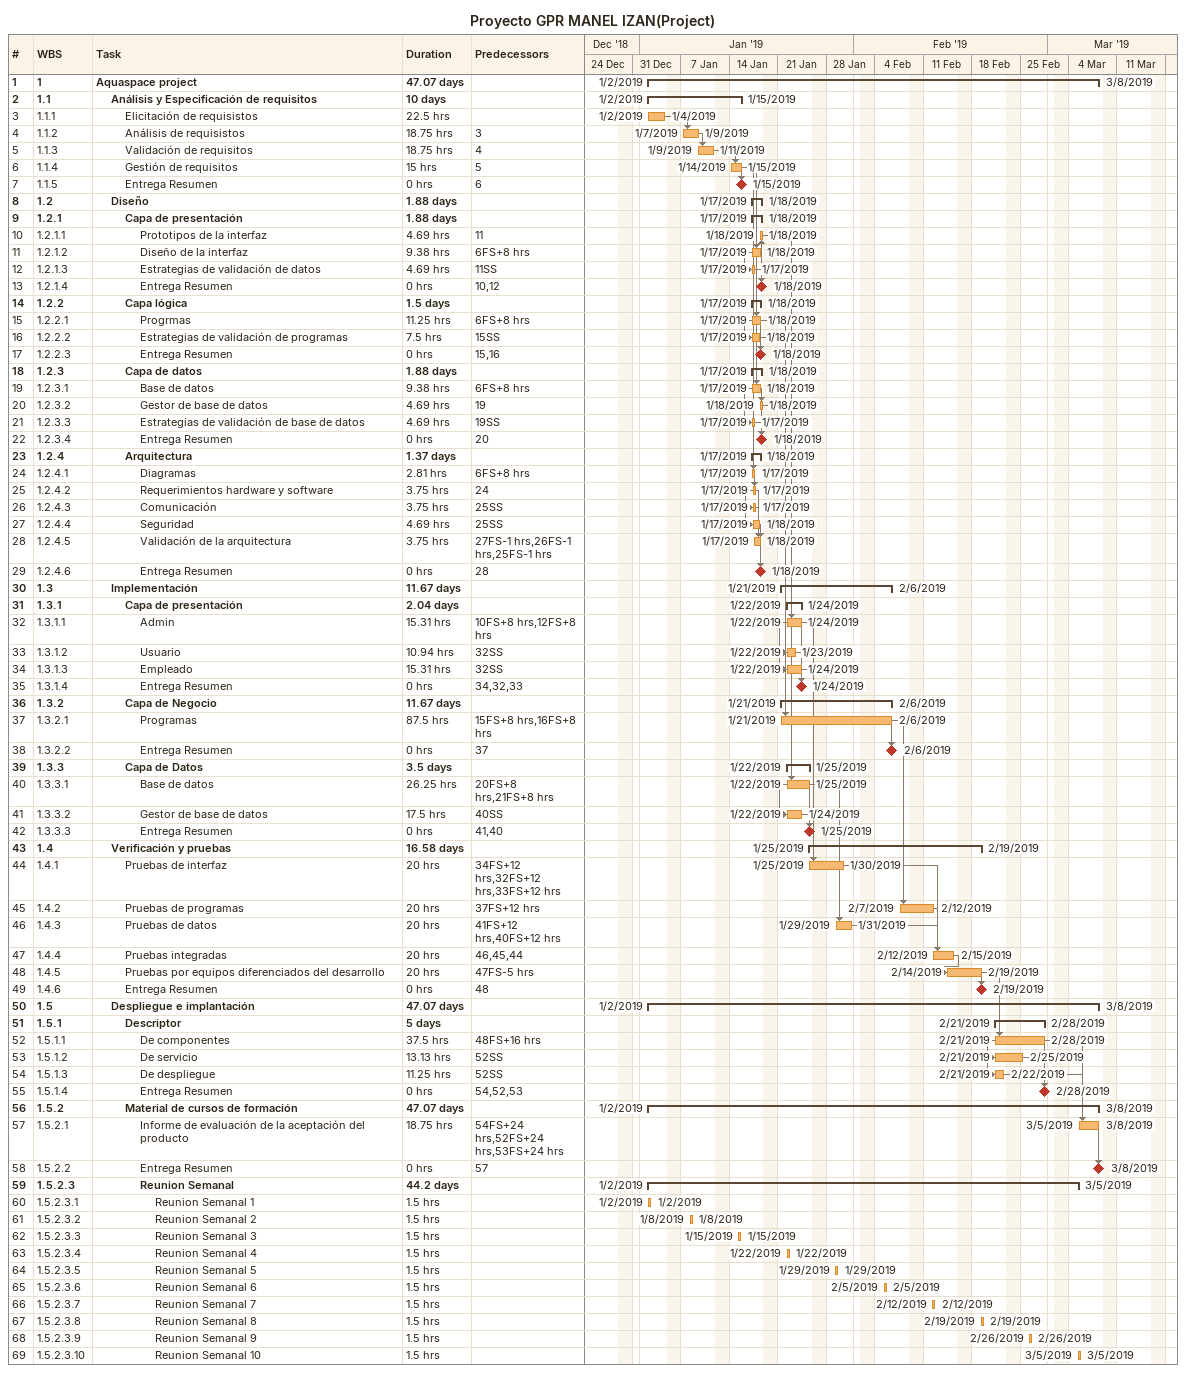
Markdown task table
Proyecto GPR MANEL IZAN(Project)

| ID | WBS | Task | Duration | Start | Finish | Predecessors |
|---|---|---|---|---|---|---|
| 1 | 1 | **Aquaspace project** | 47.07d | 2019-01-02 | 2019-03-08 |  |
| 2 | 1.1 | **Análisis y Especificación de requisitos** | 10d | 2019-01-02 | 2019-01-15 |  |
| 3 | 1.1.1 | Elicitación de requisistos | 22.5h | 2019-01-02 | 2019-01-04 |  |
| 4 | 1.1.2 | Análisis de requisistos | 18.75h | 2019-01-07 | 2019-01-09 | 3 |
| 5 | 1.1.3 | Validación de requisitos | 18.75h | 2019-01-09 | 2019-01-11 | 4 |
| 6 | 1.1.4 | Gestión de requisitos | 15h | 2019-01-14 | 2019-01-15 | 5 |
| 7 | 1.1.5 | Entrega Resumen | 0h | 2019-01-15 | 2019-01-15 | 6 |
| 8 | 1.2 | **Diseño** | 1.88d | 2019-01-17 | 2019-01-18 |  |
| 9 | 1.2.1 | **Capa de presentación** | 1.88d | 2019-01-17 | 2019-01-18 |  |
| 10 | 1.2.1.1 | Prototipos de la interfaz | 4.69h | 2019-01-18 | 2019-01-18 | 11 |
| 11 | 1.2.1.2 | Diseño de la interfaz | 9.38h | 2019-01-17 | 2019-01-18 | 6FS+8h |
| 12 | 1.2.1.3 | Estrategias de validación de datos | 4.69h | 2019-01-17 | 2019-01-17 | 11SS |
| 13 | 1.2.1.4 | Entrega Resumen | 0h | 2019-01-18 | 2019-01-18 | 10, 12 |
| 14 | 1.2.2 | **Capa lógica** | 1.5d | 2019-01-17 | 2019-01-18 |  |
| 15 | 1.2.2.1 | Progrmas | 11.25h | 2019-01-17 | 2019-01-18 | 6FS+8h |
| 16 | 1.2.2.2 | Estrategias de validación de programas | 7.5h | 2019-01-17 | 2019-01-18 | 15SS |
| 17 | 1.2.2.3 | Entrega Resumen | 0h | 2019-01-18 | 2019-01-18 | 15, 16 |
| 18 | 1.2.3 | **Capa de datos** | 1.88d | 2019-01-17 | 2019-01-18 |  |
| 19 | 1.2.3.1 | Base de datos | 9.38h | 2019-01-17 | 2019-01-18 | 6FS+8h |
| 20 | 1.2.3.2 | Gestor de base de datos | 4.69h | 2019-01-18 | 2019-01-18 | 19 |
| 21 | 1.2.3.3 | Estrategias de validación de base de datos | 4.69h | 2019-01-17 | 2019-01-17 | 19SS |
| 22 | 1.2.3.4 | Entrega Resumen | 0h | 2019-01-18 | 2019-01-18 | 20 |
| 23 | 1.2.4 | **Arquitectura** | 1.37d | 2019-01-17 | 2019-01-18 |  |
| 24 | 1.2.4.1 | Diagramas | 2.81h | 2019-01-17 | 2019-01-17 | 6FS+8h |
| 25 | 1.2.4.2 | Requerimientos hardware y software | 3.75h | 2019-01-17 | 2019-01-17 | 24 |
| 26 | 1.2.4.3 | Comunicación | 3.75h | 2019-01-17 | 2019-01-17 | 25SS |
| 27 | 1.2.4.4 | Seguridad | 4.69h | 2019-01-17 | 2019-01-18 | 25SS |
| 28 | 1.2.4.5 | Validación de la arquitectura | 3.75h | 2019-01-17 | 2019-01-18 | 27FS-1h, 26FS-1h, 25FS-1h |
| 29 | 1.2.4.6 | Entrega Resumen | 0h | 2019-01-18 | 2019-01-18 | 28 |
| 30 | 1.3 | **Implementación** | 11.67d | 2019-01-21 | 2019-02-06 |  |
| 31 | 1.3.1 | **Capa de presentación** | 2.04d | 2019-01-22 | 2019-01-24 |  |
| 32 | 1.3.1.1 | Admin | 15.31h | 2019-01-22 | 2019-01-24 | 10FS+8h, 12FS+8h |
| 33 | 1.3.1.2 | Usuario | 10.94h | 2019-01-22 | 2019-01-23 | 32SS |
| 34 | 1.3.1.3 | Empleado | 15.31h | 2019-01-22 | 2019-01-24 | 32SS |
| 35 | 1.3.1.4 | Entrega Resumen | 0h | 2019-01-24 | 2019-01-24 | 34, 32, 33 |
| 36 | 1.3.2 | **Capa de Negocio** | 11.67d | 2019-01-21 | 2019-02-06 |  |
| 37 | 1.3.2.1 | Programas | 87.5h | 2019-01-21 | 2019-02-06 | 15FS+8h, 16FS+8h |
| 38 | 1.3.2.2 | Entrega Resumen | 0h | 2019-02-06 | 2019-02-06 | 37 |
| 39 | 1.3.3 | **Capa de Datos** | 3.5d | 2019-01-22 | 2019-01-25 |  |
| 40 | 1.3.3.1 | Base de datos | 26.25h | 2019-01-22 | 2019-01-25 | 20FS+8h, 21FS+8h |
| 41 | 1.3.3.2 | Gestor de base de datos | 17.5h | 2019-01-22 | 2019-01-24 | 40SS |
| 42 | 1.3.3.3 | Entrega Resumen | 0h | 2019-01-25 | 2019-01-25 | 41, 40 |
| 43 | 1.4 | **Verificación y pruebas** | 16.58d | 2019-01-25 | 2019-02-19 |  |
| 44 | 1.4.1 | Pruebas de interfaz | 20h | 2019-01-25 | 2019-01-30 | 34FS+12h, 32FS+12h, 33FS+12h |
| 45 | 1.4.2 | Pruebas de programas | 20h | 2019-02-07 | 2019-02-12 | 37FS+12h |
| 46 | 1.4.3 | Pruebas de datos | 20h | 2019-01-29 | 2019-01-31 | 41FS+12h, 40FS+12h |
| 47 | 1.4.4 | Pruebas integradas | 20h | 2019-02-12 | 2019-02-15 | 46, 45, 44 |
| 48 | 1.4.5 | Pruebas por equipos diferenciados del desarrollo | 20h | 2019-02-14 | 2019-02-19 | 47FS-5h |
| 49 | 1.4.6 | Entrega Resumen | 0h | 2019-02-19 | 2019-02-19 | 48 |
| 50 | 1.5 | **Despliegue e implantación** | 47.07d | 2019-01-02 | 2019-03-08 |  |
| 51 | 1.5.1 | **Descriptor** | 5d | 2019-02-21 | 2019-02-28 |  |
| 52 | 1.5.1.1 | De componentes | 37.5h | 2019-02-21 | 2019-02-28 | 48FS+16h |
| 53 | 1.5.1.2 | De servicio | 13.13h | 2019-02-21 | 2019-02-25 | 52SS |
| 54 | 1.5.1.3 | De despliegue | 11.25h | 2019-02-21 | 2019-02-22 | 52SS |
| 55 | 1.5.1.4 | Entrega Resumen | 0h | 2019-02-28 | 2019-02-28 | 54, 52, 53 |
| 56 | 1.5.2 | **Material de cursos de formación** | 47.07d | 2019-01-02 | 2019-03-08 |  |
| 57 | 1.5.2.1 | Informe de evaluación de la aceptación del producto | 18.75h | 2019-03-05 | 2019-03-08 | 54FS+24h, 52FS+24h, 53FS+24h |
| 58 | 1.5.2.2 | Entrega Resumen | 0h | 2019-03-08 | 2019-03-08 | 57 |
| 59 | 1.5.2.3 | **Reunion Semanal** | 44.2d | 2019-01-02 | 2019-03-05 |  |
| 60 | 1.5.2.3.1 | Reunion Semanal 1 | 1.5h | 2019-01-02 | 2019-01-02 |  |
| 61 | 1.5.2.3.2 | Reunion Semanal 2 | 1.5h | 2019-01-08 | 2019-01-08 |  |
| 62 | 1.5.2.3.3 | Reunion Semanal 3 | 1.5h | 2019-01-15 | 2019-01-15 |  |
| 63 | 1.5.2.3.4 | Reunion Semanal 4 | 1.5h | 2019-01-22 | 2019-01-22 |  |
| 64 | 1.5.2.3.5 | Reunion Semanal 5 | 1.5h | 2019-01-29 | 2019-01-29 |  |
| 65 | 1.5.2.3.6 | Reunion Semanal 6 | 1.5h | 2019-02-05 | 2019-02-05 |  |
| 66 | 1.5.2.3.7 | Reunion Semanal 7 | 1.5h | 2019-02-12 | 2019-02-12 |  |
| 67 | 1.5.2.3.8 | Reunion Semanal 8 | 1.5h | 2019-02-19 | 2019-02-19 |  |
| 68 | 1.5.2.3.9 | Reunion Semanal 9 | 1.5h | 2019-02-26 | 2019-02-26 |  |
| 69 | 1.5.2.3.10 | Reunion Semanal 10 | 1.5h | 2019-03-05 | 2019-03-05 |  |
